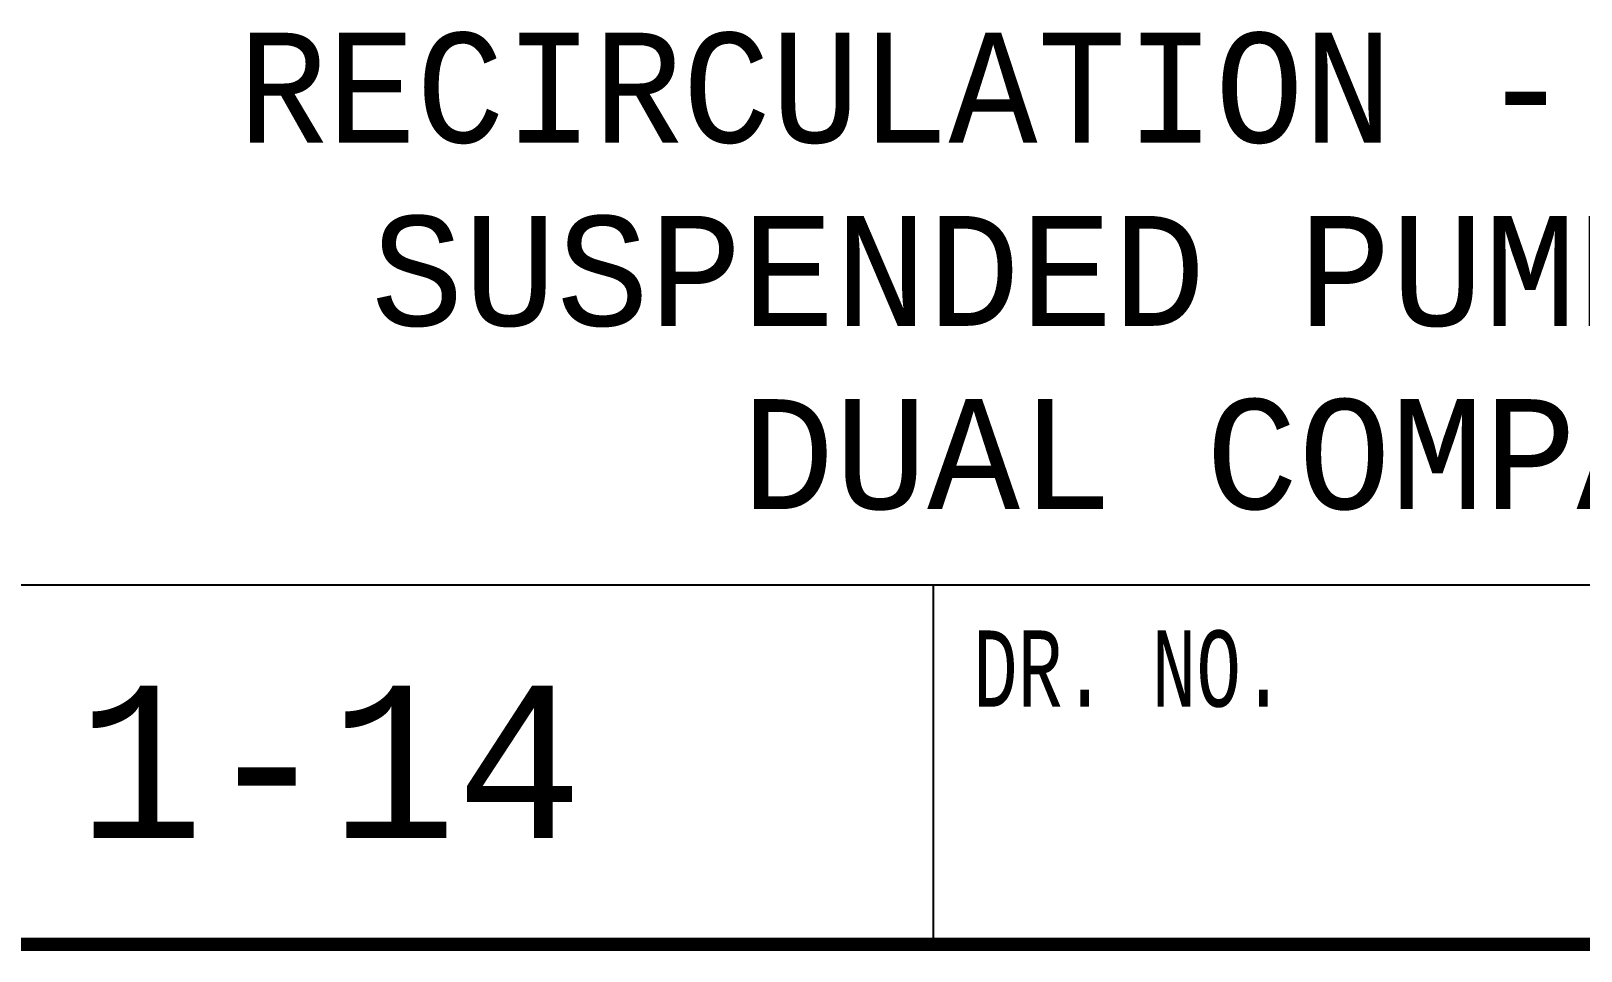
# Model space of a CAD drawing. Extents: x -63 to 400, y -73 to 137.
# Drawn here: x 15.37 to 18.549, y 0.486 to 2.373 of the extents above; entities that cross this region are included whole.
import ezdxf
from ezdxf.enums import TextEntityAlignment as Align

# ---------------------------------------------------------------- set-up
doc = ezdxf.new("R2010")
doc.units = 0
doc.header["$MEASUREMENT"] = 0
doc.layers.add('1', color=7, linetype='Continuous')
doc.styles.get("Standard").update_dxf_attribs({"font": 'monotxt.shx'})

msp = doc.modelspace()

# ---------------------------------------------------------------- linework, layer by layer
at = {"layer": '1', "color": 5, "linetype": 'Continuous'}
for p, q in [((14.4702, 1.2371), (21.5, 1.2371)), ((17.2201, 1.2371), (17.2201, 0.5))]:
    msp.add_line(p, q, dxfattribs=at)
at = {"layer": '1', "color": 5, "linetype": 'Continuous', "const_width": 0.0275}
msp.add_lwpolyline([(0.5, 0.5), (21.5, 0.5)], dxfattribs=at)

# ---------------------------------------------------------------- texts
at = {"layer": '1', "color": 5, "linetype": 'Continuous'}
for s, width, p in [('RECIRCULATION - DOSE TANK', 0.933182, (18.0711, 2.1436)), ('SUSPENDED PUMP W/ FILTER', 0.97475, (18.3492, 1.768)), ('DUAL COMPARTMENT', 0.975, (18.3492, 1.3923))]:
    msp.add_text(s, height=0.22541, dxfattribs=dict(at, width=width)).set_placement(p, align=Align.CENTER)
at = {"layer": '1', "color": 5, "linetype": 'Continuous', "width": 0.677057}
msp.add_text('DR. NO.', height=0.15625, dxfattribs=at).set_placement((17.302, 1.0653), align=Align.MIDDLE_LEFT)
at = {"layer": '1', "color": 5, "linetype": 'Continuous', "width": 0.9575}
msp.add_text('1-14', height=0.3125, dxfattribs=at).set_placement((15.9833, 0.8743), align=Align.MIDDLE_CENTER)

doc.saveas('drawing.dxf')
